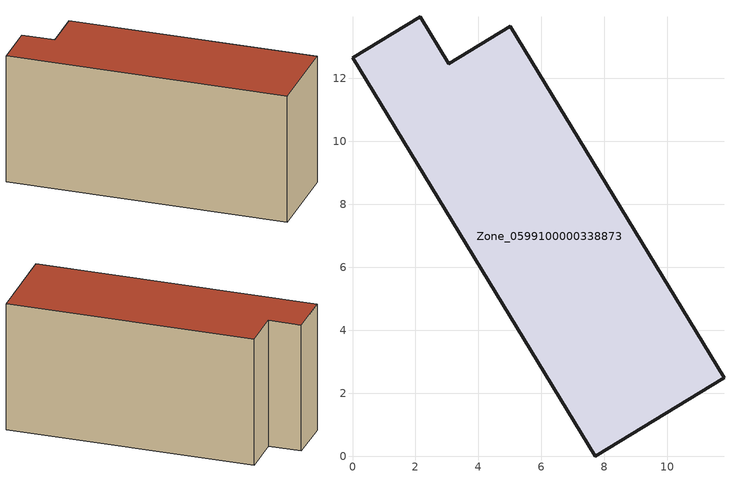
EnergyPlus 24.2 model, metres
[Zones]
Zone_0599100000338873
 floor ground (C_G): 7.7,0 0,12.65 2.15,13.96 3.06,12.47 5.01,13.66 11.8,2.5 z0
 wall outside (C_F): 3.06,12.47 2.15,13.96 0,12.65 7.7,0 11.8,2.5 5.01,13.66 3.06,12.47 z0:7.01
 roof outside (C_R): 11.8,2.5 5.01,13.66 3.06,12.47 2.15,13.96 0,12.65 7.7,0 z7.01
[BUILDING]
Pand.0599100000338873: North Axis=0; Terrain=City; Loads Convergence Tolerance Value=0.04; Temperature Convergence Tolerance Value=0.4; Solar Distribution=FullExterior; Maximum Number of Warmup Days=25; Minimum Number of Warmup Days=1
[Site:Location]
Rotterdam.The.Hague.AP_ZH_NLD Design_Conditions: Latitude=51.96; Longitude=4.45; Time Zone=1; Elevation=-4.5
[SITE:GROUNDTEMPERATURE:BUILDINGSURFACE]
18, 18, 18, 18, 18, 18, 18, 18, 18, 18, 18, 18
[MATERIAL] Thermal Absorptance=0.9; Solar Absorptance=0.7; Visible Absorptance=0.7
Name | Roughness | Thickness | Conductivity | Density | Specific Heat
G.TI.1992-2005 | MediumSmooth | 0.15 | 0.06 | 540 | 1210
F.TI.1992-2005 | Rough | 0.3 | 0.12 | 1920 | 840
R.TI.1992-2005 | MediumRough | 0.2 | 0.08 | 1500 | 1000
[CONSTRUCTION]
C_G: G.TI.1992-2005
C_F: F.TI.1992-2005
C_R: R.TI.1992-2005
[ZONE]
Zone_0599100000338873: Type=1; Multiplier=1; Ceiling Height=Autocalculate; Volume=Autocalculate; Floor Area=autocalculate; Part of Total Floor Area=Yes
[ZONEINFILTRATION:DESIGNFLOWRATE]
Infil_Zone_0599100000338873: Zone or ZoneList or Space or SpaceList=Zone_0599100000338873; Schedule=AlwaysOn; Design Flow Rate Calculation Method=Flow/Area; Flow Rate per Floor Area=0.0015; Constant Term Coefficient=1; Temperature Term Coefficient=0; Velocity Term Coefficient=0; Velocity Squared Term Coefficient=0
[HVACTEMPLATE:ZONE:IDEALLOADSAIRSYSTEM]
Zone_0599100000338873: Maximum Heating Supply Air Temperature=50; Minimum Cooling Supply Air Temperature=13; Maximum Heating Supply Air Humidity Ratio=0.0156; Minimum Cooling Supply Air Humidity Ratio=0.0077; Heating Limit=NoLimit; Cooling Limit=NoLimit; Dehumidification Control Type=ConstantSensibleHeatRatio; Cooling Sensible Heat Ratio=0.7; Dehumidification Setpoint=60; Humidification Control Type=None; Humidification Setpoint=30; Outdoor Air Method=None; Outdoor Air Flow Rate per Person=0.00944; Outdoor Air Flow Rate per Zone Floor Area=0; Outdoor Air Flow Rate per Zone=0; Demand Controlled Ventilation Type=None; Outdoor Air Economizer Type=NoEconomizer; Heat Recovery Type=None; Sensible Heat Recovery Effectiveness=0.7; Latent Heat Recovery Effectiveness=0.65
[ZONECONTROL:THERMOSTAT]
ThermostatControl_Zone_0599100000338873: Zone or ZoneList=Zone_0599100000338873; Control Type Schedule=DualSetpointControlType; Control 1=Thermostat_Zone_0599100000338873; Temperature Difference Between Cutout And Setpoint=0
[THERMOSTATSETPOINT:DUALSETPOINT]
Thermostat_Zone_0599100000338873: Heating Setpoint Temperature Schedule=HeatingSetpoint_Zone_0599100000338873; Cooling Setpoint Temperature Schedule=CoolingSetpoint_Zone_0599100000338873
[SCHEDULE:COMPACT]
HeatingSetpoint_Zone_0599100000338873: Through: 12/31, For: AllDays, Until: 24:00, 21
CoolingSetpoint_Zone_0599100000338873: Through: 12/31, For: AllDays, Until: 24:00, 24
DualSetpointControlType: Through: 12/31, For: AllDays, Until: 24:00, 4
AlwaysOn: Through: 12/31, For: AllDays, Until: 24:00, 1
